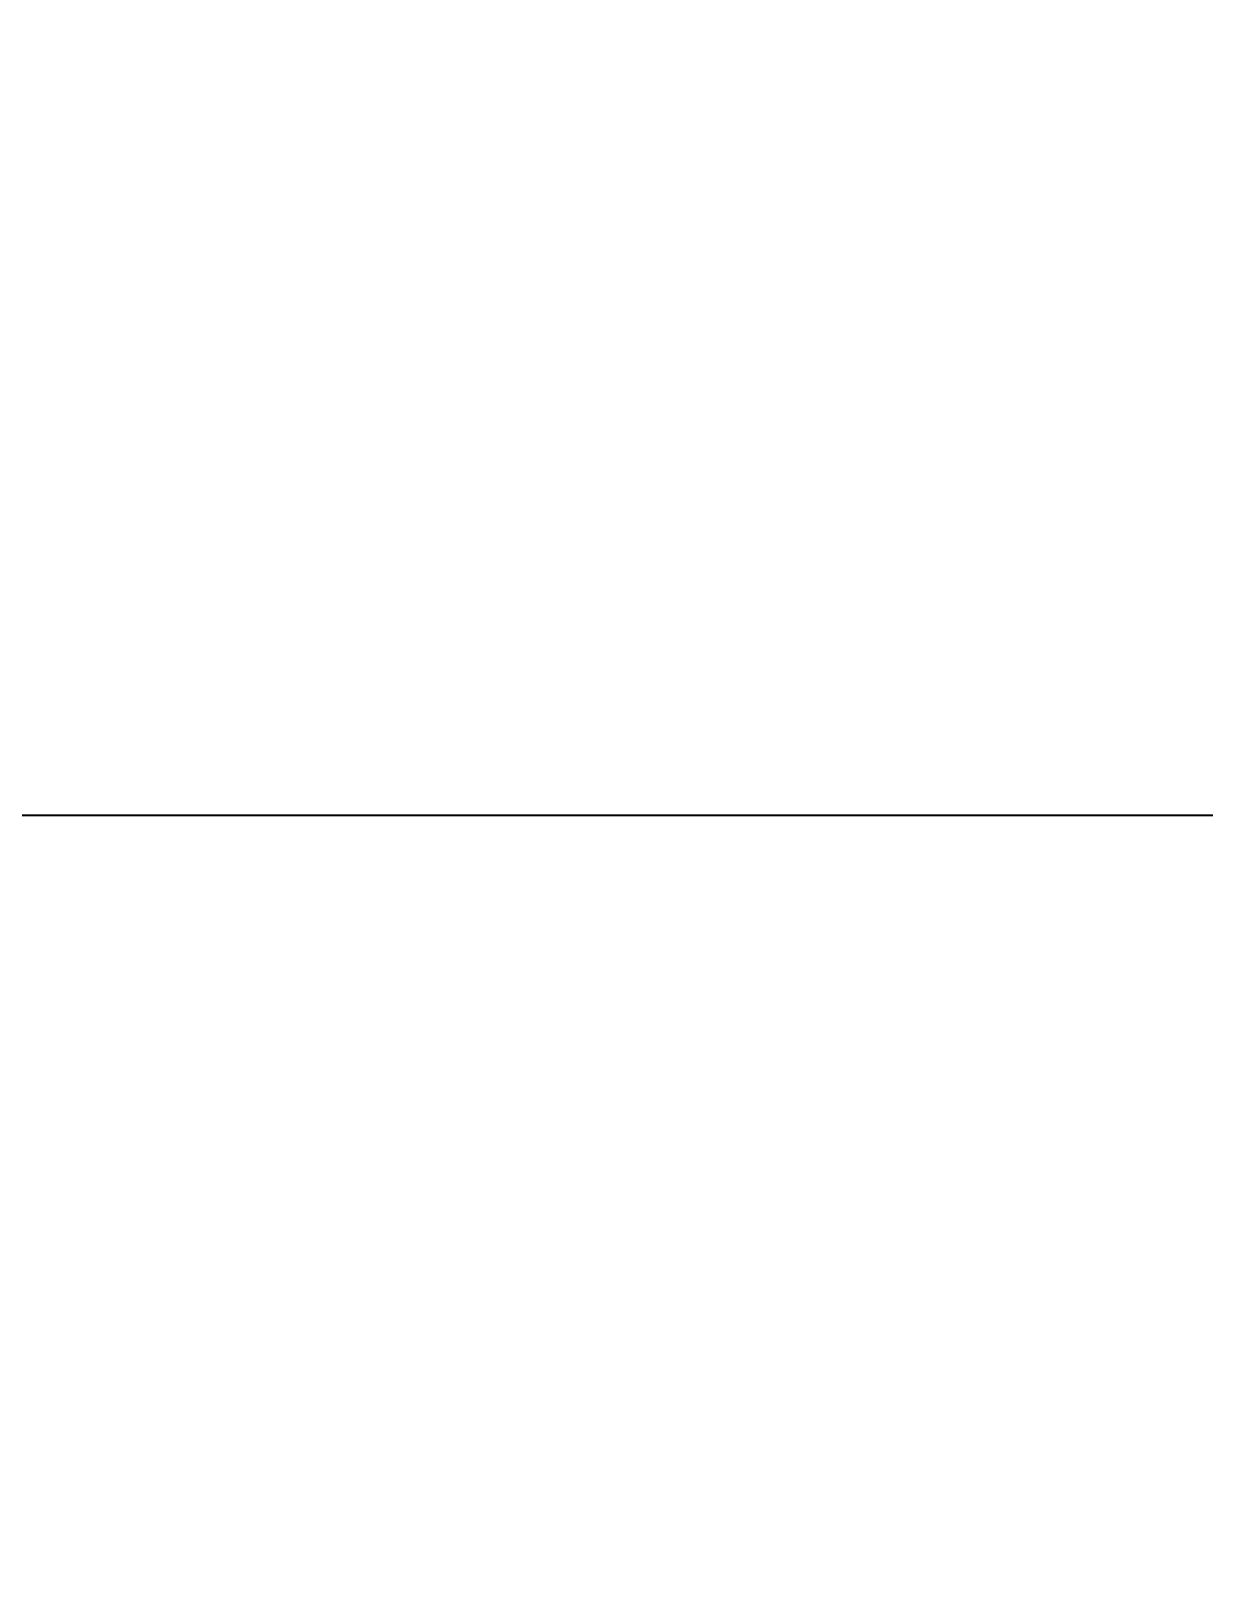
# Model space of a CAD drawing. Header units: metres. Extents: x 0 to 298, y 0 to 162.
# Drawn here: x 172.6018 to 172.6503, y 112.6486 to 112.7128 of the extents above; entities that cross this region are included whole.
import ezdxf

# ---------------------------------------------------------------- set-up
doc = ezdxf.new("R2010")
doc.units = ezdxf.units.M
doc.header["$MEASUREMENT"] = 0
doc.linetypes.add('PHANTOM2', pattern=[1.25, 0.625, -0.125, 0.125, -0.125, 0.125, -0.125])
doc.layers.add('BLK_1_HT_OF_BLDG', color=4, linetype='Continuous', lineweight=30)
doc.layers.add('BLK_1_PLINTH_HEIGHT', color=4, linetype='Continuous', lineweight=30)
doc.styles.add('arial', font='arial.ttf')
doc.styles.add('working', font='timesbd.ttf', dxfattribs={"height": 0.25})
doc.dimstyles.new('new model', dxfattribs={"dimtxt": 0.25, "dimasz": 0.23, "dimexe": 0.1, "dimexo": 0.1, "dimgap": 0, "dimtad": 0, "dimtoh": 1, "dimzin": 1, "dimdsep": 46, "dimtxsty": 'working', "dimcen": 0.09, "dimse1": 1, "dimse2": 1, "dimclrd": 8, "dimclre": 8, "dimclrt": 3, "dimadec": 1, "dimazin": 0, "dimtfac": 1, "dimtofl": 0, "dimtmove": 0, "dimatfit": 3, "dimfxl": 0, "dimtolj": 1, "dimtzin": 0, "dimlwd": -1, "dimlwe": -1, "dimarcsym": 0})
doc.dimstyles.new('OPEN SPACE', dxfattribs={"dimtxt": 0.3, "dimasz": 0.23, "dimexe": 0.1875, "dimexo": 0.0625, "dimgap": 0.09, "dimtad": 3, "dimzin": 0, "dimdsep": 46, "dimtxsty": 'arial', "dimblk": 'OBLIQUE', "dimcen": 0.09, "dimse1": 1, "dimse2": 1, "dimclrd": 6, "dimclre": 6, "dimclrt": 7, "dimadec": 0, "dimazin": 0, "dimtfac": 0.5, "dimtix": 1, "dimtmove": 0, "dimatfit": 3, "dimfxl": 0, "dimtolj": 1, "dimtzin": 0, "dimarcsym": 0})

# ---------------------------------------------------------------- blocks, each defined once
blk = doc.blocks.new('*D22')
at = {"color": 8}
blk.add_line((172.537013, 112.907272), (172.537013, 113.057272), dxfattribs=at)
at = {"color": 8, "lineweight": 35}
for points in [[(172.49868, 113.057272), (172.575347, 113.057272), (172.537013, 113.287272)], [(172.49868, 112.907272), (172.575347, 112.907272), (172.537013, 112.677272)]]:
    blk.add_solid(points, dxfattribs=at)
at = {"layer": 'Defpoints', "color": 0, "lineweight": 35}
for p in [(172.537013, 113.287272), (173.134082, 113.287272), (173.134082, 112.677272)]:
    blk.add_point(p, dxfattribs=at)
at = {"color": 3, "insert": (172.320349, 112.982272), "char_height": 0.25, "attachment_point": 5, "rotation": 90, "style": 'working'}
blk.add_mtext('\\A1;0.61', dxfattribs=at)
blk = doc.blocks.new('_Oblique')
at = {"color": 0, "linetype": 'ByBlock', "lineweight": -2}
blk.add_line((-0.5, -0.5), (0.5, 0.5), dxfattribs=at)
blk = doc.blocks.new('*D366')
at = {"layer": 'BLK_1_PLINTH_HEIGHT', "color": 7, "linetype": 'PHANTOM2', "lineweight": -2}
blk.add_line((173.05108, 112.677272), (173.05108, 113.287272), dxfattribs=at)
at = {"layer": 'Defpoints', "color": 0, "lineweight": 35}
for p in [(173.05108, 113.287272), (173.864813, 113.287272), (173.864813, 112.677272)]:
    blk.add_point(p, dxfattribs=at)
at = {"layer": 'BLK_1_PLINTH_HEIGHT', "color": 7, "lineweight": -2, "xscale": 0.23, "yscale": 0.23, "zscale": 0.23}
for p, rotation in [((173.05108, 113.287272), 90), ((173.05108, 112.677272), 270)]:
    blk.add_blockref('_Oblique', p, dxfattribs=dict(at, rotation=rotation))
at = {"layer": 'BLK_1_PLINTH_HEIGHT', "color": 7, "lineweight": 30, "insert": (172.807909, 112.982272), "char_height": 0.3, "attachment_point": 5, "rotation": 90, "style": 'arial'}
blk.add_mtext('\\A1;0.61', dxfattribs=at)
blk = doc.blocks.new('*D368')
at = {"layer": 'BLK_1_HT_OF_BLDG', "color": 5, "lineweight": -2}
blk.add_line((171.789343, 124.450347), (171.789343, 112.680347), dxfattribs=at)
at = {"layer": 'Defpoints', "color": 0, "lineweight": 35}
for p in [(173.925992, 124.450347), (171.789343, 112.680347), (173.925992, 112.680347)]:
    blk.add_point(p, dxfattribs=at)
at = {"layer": 'BLK_1_HT_OF_BLDG', "color": 5, "lineweight": -2, "xscale": 0.23, "yscale": 0.23, "zscale": 0.23}
for p, rotation in [((171.789343, 124.450347), 90), ((171.789343, 112.680347), 270)]:
    blk.add_blockref('_Oblique', p, dxfattribs=dict(at, rotation=rotation))
at = {"layer": 'BLK_1_HT_OF_BLDG', "color": 5, "insert": (171.548729, 118.565347), "char_height": 0.3, "attachment_point": 5, "rotation": 90, "style": 'arial'}
blk.add_mtext('\\A1;11.77', dxfattribs=at)

msp = doc.modelspace()

# ---------------------------------------------------------------- linework, layer by layer
msp.add_line((171.789343, 112.680347), (173.195261, 112.680347))

# ---------------------------------------------------------------- dimensions: what is measured, and where the dimension line sits
dim = msp.add_linear_dim(base=(172.537013, 113.287272), p1=(173.134082, 112.677272), p2=(173.134082, 113.287272), angle=90, dimstyle='new model', override={"dimpost": '\\X', "dimtmove": 2})
dim.commit()
dim.dimension.update_dxf_attribs({"geometry": '*D22', "text_midpoint": (172.320349, 112.982272), "dimtype": 160})
at = {"layer": 'BLK_1_HT_OF_BLDG', "color": 5}
dim = msp.add_linear_dim(base=(171.789343, 112.680347), p1=(173.925992, 124.450347), p2=(173.925992, 112.680347), angle=90, dimstyle='OPEN SPACE', override={"dimpost": '\\X', "dimclrd": 5, "dimclrt": 5}, dxfattribs=at)
dim.commit()
dim.dimension.update_dxf_attribs({"geometry": '*D368', "text_midpoint": (171.548729, 118.565347)})
at = {"layer": 'BLK_1_PLINTH_HEIGHT', "color": 7, "lineweight": 30}
dim = msp.add_linear_dim(base=(173.05108, 113.287272), p1=(173.864813, 112.677272), p2=(173.864813, 113.287272), angle=90, dimstyle='OPEN SPACE', override={"dimpost": '\\X', "dimclrd": 7, "dimfxl": 0, "dimarcsym": 2}, dxfattribs=at)
dim.commit()
dim.dimension.update_dxf_attribs({"geometry": '*D366', "text_midpoint": (173.05108, 112.982272), "dimtype": 160})

doc.saveas('drawing.dxf')
